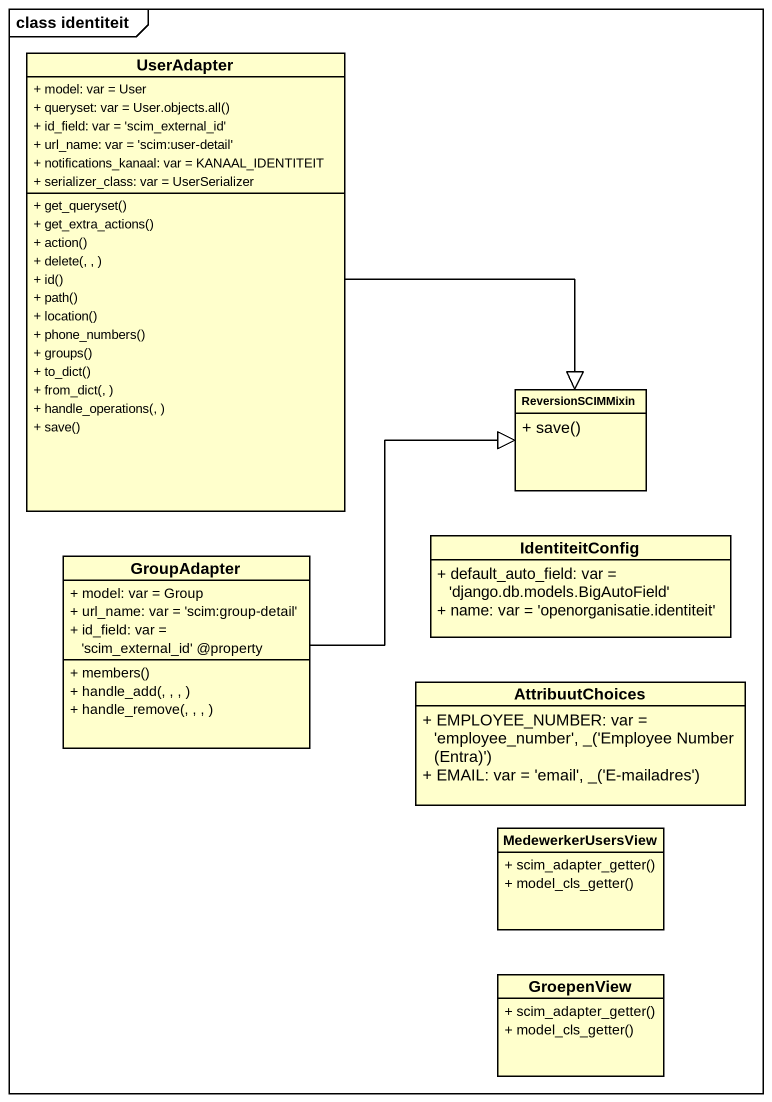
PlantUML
@startuml
mainframe class identiteit
hide circle
hide empty members
skinparam classAttributeIconSize 0
class UserAdapter {
  + model: var = User
  {field} + queryset: var = User.objects.all()
  + id_field: var = 'scim_external_id'
  + url_name: var = 'scim:user-detail'
  + notifications_kanaal: var = KANAAL_IDENTITEIT
  + serializer_class: var = UserSerializer
  + get_queryset()
  + get_extra_actions()
  + action()
  + delete(, , )
  + id()
  + path()
  + location()
  + phone_numbers()
  + groups()
  + to_dict()
  + from_dict(, )
  + handle_operations(, )
  + save()
}
class ReversionSCIMMixin {
  + save()
}
class GroupAdapter {
  + model: var = Group
  + url_name: var = 'scim:group-detail'
  + id_field: var = 'scim_external_id' @property
  + members()
  + handle_add(, , , )
  + handle_remove(, , , )
}
class IdentiteitConfig {
  + default_auto_field: var = 'django.db.models.BigAutoField'
  + name: var = 'openorganisatie.identiteit'
}
class AttribuutChoices {
  {field} + EMPLOYEE_NUMBER: var = 'employee_number', _('Employee Number (Entra)')
  {field} + EMAIL: var = 'email', _('E-mailadres')
}
class MedewerkerUsersView {
  + scim_adapter_getter()
  + model_cls_getter()
}
class GroepenView {
  + scim_adapter_getter()
  + model_cls_getter()
}
UserAdapter -right-|> ReversionSCIMMixin
GroupAdapter -right-|> ReversionSCIMMixin
@enduml
